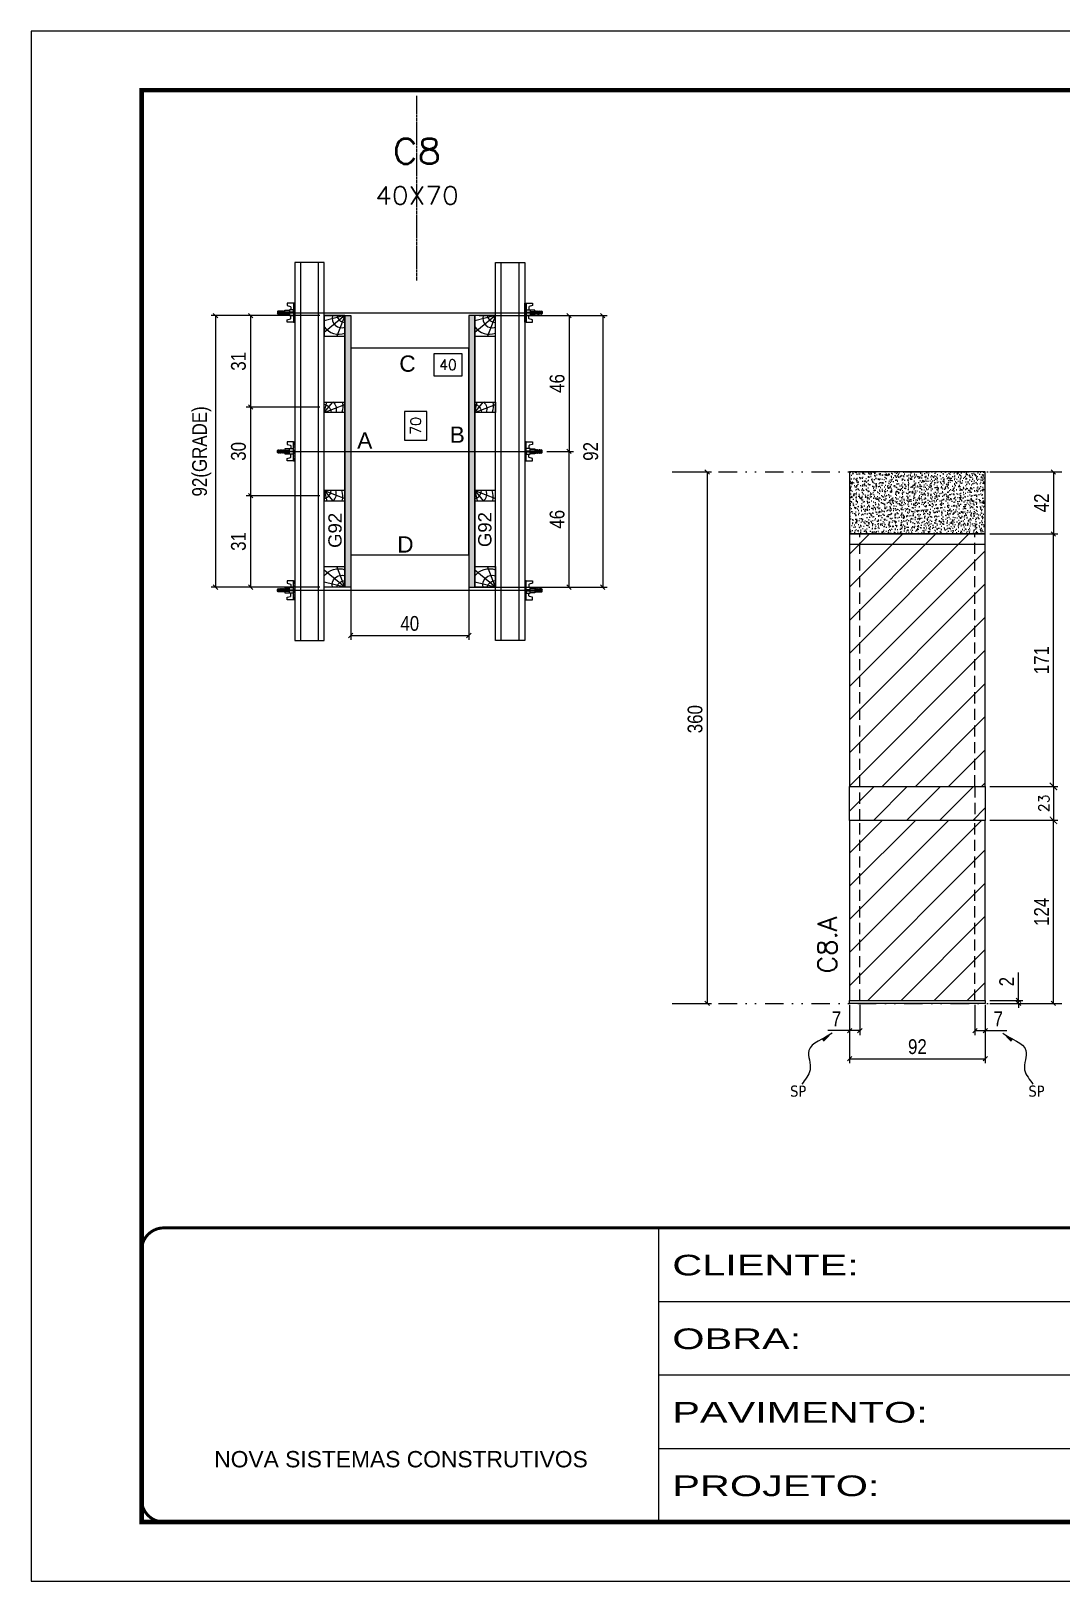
# Model space of a CAD drawing. Extents: x 2949 to 9203, y -16089 to 12527.
# Drawn here: x 7718 to 8416, y 4585 to 5635 of the extents above; entities that cross this region are included whole.
import ezdxf
from ezdxf.enums import TextEntityAlignment as Align

# ---------------------------------------------------------------- set-up
doc = ezdxf.new("R2010")
doc.units = 0
for name, pattern in [('CONTINUO', [0]), ('DASHED', [0.75, 0.5, -0.25]), ('DIVIDE2', [0.625, 0.25, -0.125, 0, -0.125, 0, -0.125]), ('HIDDEN', [0.375, 0.25, -0.125])]:
    doc.linetypes.add(name, pattern=pattern)
for name, color, linetype in [('CHAPA', 1, 'Continuous'), ('COTA', 241, 'Continuous'), ('cotas', 4, 'Continuous'), ('MEIO_PONT', 93, 'Continuous'), ('Nível', 160, 'Continuous'), ('Painéis', 200, 'Continuous'), ('SARR_2.2x7', 40, 'Continuous'), ('Sarrafo de Pressão', 42, 'HIDDEN'), ('texto', 7, 'Continuous'), ('Texto de Titulo', 7, 'Continuous'), ('Texto Qtd Sarr', 242, 'Continuous'), ('TEXTO_GERAL', 7, 'Continuous')]:
    doc.layers.add(name, color=color, linetype=linetype)
for name, color, linetype, lineweight in [('Folhas', 255, 'Continuous', 9), ('Hachura', 251, 'Continuous', 9), ('Madeira', 126, 'Continuous', 18), ('Perfil Metálico', 224, 'Continuous', 18), ('SARRAFO DE PRESSAO', 251, 'DASHED', 9), ('Texto Seção', 7, 'Continuous', 15)]:
    doc.layers.add(name, color=color, linetype=linetype, lineweight=lineweight)
doc.styles.add('ARIAL', font='arial.ttf')
doc.styles.add('COTA TECNICA', font='techl___.ttf', dxfattribs={"height": 10})
doc.styles.add('COTA TECNICA 2X', font='techl___.ttf', dxfattribs={"height": 10})
doc.styles.add('COTA TECNICA-50', font='techl___.ttf', dxfattribs={"height": 10})
doc.styles.add('REGUA-120', font='ROMANS.shx', dxfattribs={"height": 15})
doc.styles.add('ROMANS', font='romans.shx')
doc.styles.add('SANSSERIF', font='sas_____.pfb')
doc.styles.get("Standard").update_dxf_attribs({"font": 'arial.ttf'})
doc.styles.add('Tecnologia', font='')
doc.styles.get('Tecnologia').set_extended_font_data('Forgotten Futurist')
doc.dimstyles.new('COTA PAINEL-50', dxfattribs={"dimtxt": 10, "dimasz": 3, "dimexe": 3, "dimexo": 3, "dimgap": 3, "dimtad": 1, "dimdec": 1, "dimzin": 12, "dimdsep": 46, "dimtxsty": 'COTA TECNICA-50', "dimblk1": 'OBLIQUE', "dimblk2": 'OBLIQUE', "dimsah": 1, "dimcen": 0.9, "dimclrd": 4, "dimclre": 4, "dimclrt": 240, "dimadec": 1, "dimazin": 3, "dimtfac": 1, "dimtdec": 1, "dimtmove": 0, "dimatfit": 3, "dimfxl": 1, "dimtolj": 1, "dimtzin": 12, "dimarcsym": 0})
doc.dimstyles.new('Cota Paínel', dxfattribs={"dimtxt": 7, "dimasz": 5, "dimexe": 3, "dimexo": 3, "dimgap": 3, "dimtad": 1, "dimdec": 1, "dimzin": 12, "dimdsep": 46, "dimtxsty": 'ROMANS', "dimblk": 'ARCHTICK', "dimcen": 0, "dimclrd": 4, "dimclre": 4, "dimclrt": 1, "dimadec": 1, "dimazin": 3, "dimtfac": 1, "dimtdec": 1, "dimtmove": 0, "dimatfit": 3, "dimldrblk": 'OBLIQUE', "dimfxl": 1, "dimtolj": 1, "dimtzin": 12, "dimarcsym": 0})
doc.dimstyles.new('PAINEL', dxfattribs={"dimtxt": 10, "dimasz": 3, "dimexe": 3, "dimexo": 3, "dimgap": 3, "dimtad": 1, "dimdec": 1, "dimzin": 12, "dimdsep": 46, "dimtxsty": 'COTA TECNICA', "dimblk1": 'OBLIQUE', "dimblk2": 'OBLIQUE', "dimsah": 1, "dimcen": 0.9, "dimclrd": 4, "dimclre": 4, "dimclrt": 240, "dimadec": 1, "dimazin": 3, "dimtfac": 1, "dimtdec": 1, "dimtmove": 0, "dimatfit": 3, "dimfxl": 1, "dimtolj": 1, "dimtzin": 12, "dimarcsym": 0})
doc.dimstyles.new('SECAO PILAR', dxfattribs={"dimtxt": 10, "dimasz": 3, "dimexe": 3, "dimexo": 3, "dimgap": 3, "dimtad": 1, "dimdec": 1, "dimlfac": 0.5, "dimzin": 12, "dimdsep": 46, "dimtxsty": 'COTA TECNICA 2X', "dimblk1": 'OBLIQUE', "dimblk2": 'OBLIQUE', "dimsah": 1, "dimcen": 0.9, "dimclrd": 256, "dimclre": 256, "dimclrt": 256, "dimadec": 1, "dimazin": 3, "dimtfac": 1, "dimtdec": 1, "dimtmove": 0, "dimatfit": 3, "dimfxl": 1, "dimtolj": 1, "dimtzin": 12, "dimarcsym": 0})
doc.dimstyles.new('SECÇÃO 2', dxfattribs={"dimtxt": 7, "dimasz": 6, "dimexe": 0.18, "dimexo": 2, "dimgap": -4, "dimtad": 3, "dimdec": 1, "dimlfac": 0.5, "dimzin": 12, "dimdsep": 46, "dimtxsty": 'ROMANS', "dimblk": 'ARCHTICK', "dimcen": 0.09, "dimse1": 1, "dimse2": 1, "dimsd1": 1, "dimsd2": 1, "dimclrd": 180, "dimclre": 5, "dimclrt": 1, "dimadec": 0, "dimazin": 3, "dimtfac": 1, "dimtdec": 1, "dimtofl": 0, "dimtmove": 0, "dimatfit": 3, "dimldrblk": 'ARCHTICK', "dimfxl": 1, "dimtolj": 1, "dimtzin": 0, "dimarcsym": 0})
doc.dimstyles.get("Standard").update_dxf_attribs({"dimtxt": 0.18, "dimasz": 0.18, "dimexe": 0.18, "dimexo": 0.0625, "dimgap": 0.09, "dimtad": 0, "dimtih": 1, "dimtoh": 1, "dimdec": 4, "dimzin": 0, "dimdsep": 46, "dimtxsty": 'Standard', "dimcen": 0.09, "dimadec": 0, "dimazin": 0, "dimtfac": 1, "dimtdec": 4, "dimtofl": 0, "dimtmove": 0, "dimatfit": 3, "dimfxl": 1, "dimtolj": 1, "dimtzin": 0, "dimarcsym": 0})

# ---------------------------------------------------------------- blocks, each defined once
blk = doc.blocks.new('9999999999')
at = {"color": 30, "linetype": 'CONTINUO'}
for p, q in [((98564.6, 34230.2), (98564.6, 34429.4)), ((98564.6, 34379.6), (99584, 34379.6)), ((98564.6, 34329.8), (99488, 34329.8)), ((98564.6, 34280), (99488, 34280))]:
    blk.add_line(p, q, dxfattribs=at)
at = {"color": 30, "linetype": 'CONTINUO', "const_width": 2}
blk.add_lwpolyline([(99584, 34230.2), (99584, 34414.4, 0.414214), (99569, 34429.4), (98229, 34429.4, 0.414214), (98214, 34414.4), (98214, 34245.2, 0.414214), (98229, 34230.2), (99584, 34230.2)], format="xyb", dxfattribs=at)
at = {"layer": 'Folhas'}
blk.add_lwpolyline([(98139, 34190.2), (99624, 34190.2), (99624, 35240.2), (98139, 35240.2)], close=True, dxfattribs=at)
at = {"layer": 'Folhas', "color": 30, "const_width": 3}
blk.add_lwpolyline([(98214, 34230.2), (99584, 34230.2), (99584, 35200.2), (98214, 35200.2)], close=True, dxfattribs=at)
at = {"color": 7, "linetype": 'Continuous', "ltscale": 5, "style": 'ARIAL'}
blk.add_text('NOVA SISTEMAS CONSTRUTIVOS', height=11.059, dxfattribs=at).set_placement((98263.2, 34267.2))
at = {"layer": 'Folhas', "color": 7, "style": 'Tecnologia', "width": 1.5}
for s, p in [('CLIENTE:', (98573.7, 34397.2)), ('OBRA:', (98573.7, 34347.3)), ('PAVIMENTO:', (98573.7, 34297.5)), ('PROJETO:', (98573.7, 34247.7))]:
    blk.add_text(s, height=14, dxfattribs=at).set_placement(p)
blk = doc.blocks.new('*D1042')
at = {"layer": 'COTA', "color": 180, "lineweight": -2, "transparency": 16777216}
for p, q in [((7985.8, 5377.5), (7970.8, 5377.5)), ((7970.8, 5377.5), (7970.8, 5358.2)), ((7985.8, 5358.2), (7985.8, 5377.5)), ((7970.8, 5358.2), (7985.8, 5358.2))]:
    blk.add_line(p, q, dxfattribs=at)
at = {"layer": 'Defpoints', "color": 0, "transparency": 16777216}
for p in [(7934.3, 5420.5), (7934.3, 5280.5), (7989.8, 5280.5)]:
    blk.add_point(p, dxfattribs=at)
at = {"layer": 'COTA', "color": 1, "transparency": 16777216, "insert": (7978.3, 5367.8), "char_height": 7, "attachment_point": 5, "rotation": 90, "style": 'ROMANS'}
blk.add_mtext('\\A1;70', dxfattribs=at)
blk = doc.blocks.new('_ArchTick')
at = {"color": 0, "linetype": 'ByBlock', "const_width": 0.15}
blk.add_lwpolyline([(-0.5, -0.5), (0.5, 0.5)], dxfattribs=at)
blk = doc.blocks.new('_Oblique')
at = {"color": 0, "linetype": 'ByBlock', "lineweight": -2}
blk.add_line((-0.5, -0.5), (0.5, 0.5), dxfattribs=at)
blk = doc.blocks.new('*D1043')
at = {"layer": 'COTA', "lineweight": -2, "transparency": 16777216}
for p, q in [((8021.3, 5442.5), (8108.1, 5442.5)), ((8105.1, 5442.5), (8105.1, 5258.5)), ((8021.3, 5258.5), (8108.1, 5258.5))]:
    blk.add_line(p, q, dxfattribs=at)
at = {"layer": 'Defpoints', "color": 0, "transparency": 16777216}
for p in [(8018.3, 5442.5), (8018.3, 5258.5), (8105.1, 5258.5)]:
    blk.add_point(p, dxfattribs=at)
at = {"layer": 'COTA', "lineweight": -2, "transparency": 16777216, "xscale": 3, "yscale": 3, "zscale": 3}
for p, rotation in [((8105.1, 5442.5), 90), ((8105.1, 5258.5), 270)]:
    blk.add_blockref('_Oblique', p, dxfattribs=dict(at, rotation=rotation))
at = {"layer": 'COTA', "transparency": 16777216, "insert": (8097, 5350.5), "char_height": 10, "attachment_point": 5, "rotation": 90, "style": 'COTA TECNICA 2X'}
blk.add_mtext('\\A1;92', dxfattribs=at)
blk = doc.blocks.new('*D1044')
at = {"layer": 'COTA', "lineweight": -2, "transparency": 16777216}
for p, q in [((8055.3, 5442.5), (8085.3, 5442.5)), ((8082.3, 5442.5), (8082.3, 5350.5)), ((8067.1, 5350.5), (8085.3, 5350.5))]:
    blk.add_line(p, q, dxfattribs=at)
at = {"layer": 'Defpoints', "color": 0, "transparency": 16777216}
for p in [(8052.3, 5442.5), (8064.1, 5350.5), (8082.3, 5350.5)]:
    blk.add_point(p, dxfattribs=at)
at = {"layer": 'COTA', "lineweight": -2, "transparency": 16777216, "xscale": 3, "yscale": 3, "zscale": 3}
for p, rotation in [((8082.3, 5442.5), 90), ((8082.3, 5350.5), 270)]:
    blk.add_blockref('_Oblique', p, dxfattribs=dict(at, rotation=rotation))
at = {"layer": 'COTA', "transparency": 16777216, "insert": (8074.2, 5396.5), "char_height": 10, "attachment_point": 5, "rotation": 90, "style": 'COTA TECNICA 2X'}
blk.add_mtext('\\A1;46', dxfattribs=at)
blk = doc.blocks.new('*D1045')
at = {"layer": 'COTA', "lineweight": -2, "transparency": 16777216}
for p, q in [((8067.1, 5350.5), (8085.3, 5350.5)), ((8082.3, 5258.5), (8082.3, 5350.5)), ((8055.3, 5258.5), (8085.3, 5258.5))]:
    blk.add_line(p, q, dxfattribs=at)
at = {"layer": 'Defpoints', "color": 0, "transparency": 16777216}
for p in [(8064.1, 5350.5), (8082.3, 5350.5), (8052.3, 5258.5)]:
    blk.add_point(p, dxfattribs=at)
at = {"layer": 'COTA', "lineweight": -2, "transparency": 16777216, "xscale": 3, "yscale": 3, "zscale": 3}
for p, rotation in [((8082.3, 5350.5), 90), ((8082.3, 5258.5), 270)]:
    blk.add_blockref('_Oblique', p, dxfattribs=dict(at, rotation=rotation))
at = {"layer": 'COTA', "transparency": 16777216, "insert": (8074.2, 5304.5), "char_height": 10, "attachment_point": 5, "rotation": 90, "style": 'COTA TECNICA 2X'}
blk.add_mtext('\\A1;46', dxfattribs=at)
blk = doc.blocks.new('*D1027')
at = {"layer": 'COTA', "color": 180, "lineweight": -2, "transparency": 16777216}
for p, q in [((8009.8, 5416.7), (7990.5, 5416.7)), ((7990.5, 5416.7), (7990.5, 5401.7)), ((8009.8, 5401.7), (8009.8, 5416.7)), ((7990.5, 5401.7), (8009.8, 5401.7))]:
    blk.add_line(p, q, dxfattribs=at)
at = {"layer": 'Defpoints', "color": 0, "transparency": 16777216}
for p in [(7934.3, 5420.5), (8014.3, 5420.5), (8014.3, 5397.7)]:
    blk.add_point(p, dxfattribs=at)
at = {"layer": 'COTA', "color": 1, "transparency": 16777216, "insert": (8000.2, 5409.2), "char_height": 7, "attachment_point": 5, "style": 'ROMANS'}
blk.add_mtext('\\A1;40', dxfattribs=at)
blk = doc.blocks.new('titulo1')
at = {"layer": 'Defpoints', "color": 252, "linetype": 'HIDDEN', "ltscale": 2}
blk.add_line((0, 0), (0, 125), dxfattribs=at)
at = {"layer": 'Defpoints', "style": 'ROMANS', "oblique": 15}
blk.add_attdef('FOLHA', text='', height=10, dxfattribs=at).set_placement((0, 15.6), align=Align.MIDDLE_CENTER)
at = {"layer": 'Texto Qtd Sarr', "color": 3, "style": 'ROMANS', "oblique": 15}
for tag, height, p in [('TITULO', 17, (0, 71.4)), ('SEÇÃO', 12, (0, 41.5))]:
    blk.add_attdef(tag, text='', height=height, dxfattribs=at).set_placement(p, align=Align.MIDDLE_CENTER)
blk = doc.blocks.new('PONTALETE')
at = {"layer": 'Madeira'}
for q in [(2.71, 7), (7, 5.76), (7, 1.74)]:
    blk.add_line((0, 0), q, dxfattribs=at)
blk.add_lwpolyline([(0, 0), (7, 0), (7, 7), (0, 7)], close=True, dxfattribs=at)
for centre, radius, start, end in [((2.04, 0.06), 6.23, 37.2818, 109.0913), ((1.09, 0.9), 3.19, 343.603, 109.9847), ((-0.21, -0.78), 3.09, 14.6322, 86.0383)]:
    blk.add_arc(centre, radius, start, end, dxfattribs=at)
blk = doc.blocks.new('*D1028')
at = {"layer": 'COTA', "lineweight": -2, "transparency": 16777216}
for p, q in [((7913.3, 5442.5), (7839.6, 5442.5)), ((7842.6, 5442.5), (7842.6, 5258.5)), ((7913.3, 5258.5), (7839.6, 5258.5))]:
    blk.add_line(p, q, dxfattribs=at)
at = {"layer": 'Defpoints', "color": 0, "transparency": 16777216}
for p in [(7916.3, 5442.5), (7842.6, 5258.5), (7916.3, 5258.5)]:
    blk.add_point(p, dxfattribs=at)
at = {"layer": 'COTA', "lineweight": -2, "transparency": 16777216, "xscale": 3, "yscale": 3, "zscale": 3}
for p, rotation in [((7842.6, 5442.5), 90), ((7842.6, 5258.5), 270)]:
    blk.add_blockref('_Oblique', p, dxfattribs=dict(at, rotation=rotation))
at = {"layer": 'COTA', "transparency": 16777216, "insert": (7833.3, 5350.5), "char_height": 10, "attachment_point": 5, "rotation": 90, "style": 'COTA TECNICA 2X'}
blk.add_mtext('\\A1;92(GRADE)', dxfattribs=at)
blk = doc.blocks.new('MEIO PONTALETE')
at = {"layer": 'Madeira'}
for q in [(2.71, 7), (3.5, 2.88), (3.5, 0.87)]:
    blk.add_line((0, 0), q, dxfattribs=at)
blk.add_lwpolyline([(0, 0), (3.5, 0), (3.5, 7), (0, 7)], close=True, dxfattribs=at)
for centre, radius, start, end in [((2.04, 0.06), 6.23, 76.4499, 109.0913), ((1.09, 0.9), 3.19, 40.9063, 109.9847), ((-0.21, -0.78), 3.09, 14.6322, 86.0383)]:
    blk.add_arc(centre, radius, start, end, dxfattribs=at)
blk = doc.blocks.new('*D1029')
at = {"layer": 'COTA', "lineweight": -2, "transparency": 16777216}
for p, q in [((7913.3, 5320.5), (7863.4, 5320.5)), ((7866.4, 5320.5), (7866.4, 5258.5)), ((7913.3, 5258.5), (7863.4, 5258.5))]:
    blk.add_line(p, q, dxfattribs=at)
at = {"layer": 'Defpoints', "color": 0, "transparency": 16777216}
for p in [(7916.3, 5320.5), (7866.4, 5258.5), (7916.3, 5258.5)]:
    blk.add_point(p, dxfattribs=at)
at = {"layer": 'COTA', "lineweight": -2, "transparency": 16777216, "xscale": 3, "yscale": 3, "zscale": 3}
for p, rotation in [((7866.4, 5320.5), 90), ((7866.4, 5258.5), 270)]:
    blk.add_blockref('_Oblique', p, dxfattribs=dict(at, rotation=rotation))
at = {"layer": 'COTA', "transparency": 16777216, "insert": (7858.2, 5289.5), "char_height": 10, "attachment_point": 5, "rotation": 90, "style": 'COTA TECNICA 2X'}
blk.add_mtext('\\A1;31', dxfattribs=at)
blk = doc.blocks.new('C')
at = {"layer": 'Hachura', "color": 0}
for p, q in [((0, 3.22), (0, -3.22)), ((0.45, 3.22), (0, 3.22)), ((0.46, 3.16), (0, 3.16)), ((0.46, 3.05), (0, 3.05)), ((0.46, 2.88), (0, 2.88)), ((0, 2.75), (0, -1.16)), ((0.46, 2.65), (0, 2.65)), ((0.46, 2.23), (0, 2.23)), ((0.46, 1.51), (0, 1.51)), ((0.39, 0.49), (0.17, 0.49)), ((0.45, -3.23), (0.45, 3.22)), ((0.45, 3.22), (2.58, 3.22)), ((1.74, 0.97), (0.45, 0.97)), ((1.45, 0.1), (0.45, 0.1)), ((1.35, 1.94), (1.35, 0.96)), ((2.58, 2.39), (1.47, 2.09)), ((1.74, -0.97), (1.74, 0.97)), ((1.74, 0.97), (1.74, 0.84)), ((1.74, 0.97), (1.74, 0.84)), ((1.74, 0.84), (3.35, 0.84)), ((3.35, 0.45), (1.74, 0.45)), ((2.58, 3.22), (2.58, 2.39)), ((3.32, 0.84), (3.32, -0.84)), ((3.35, 0.84), (3.35, -0.84)), ((3.68, 0.45), (3.35, 0.45)), ((3.84, -0.52), (3.35, 0.45)), ((3.35, 0.06), (3.67, -0.57)), ((3.68, 0.45), (4.16, -0.52)), ((3.72, 0.5), (4.25, -0.57)), ((4.37, -0.55), (3.83, 0.53)), ((4.15, 0.45), (3.93, 0.45)), ((4.42, -0.52), (3.93, 0.45)), ((4.15, 0.45), (4.26, 0.45)), ((4.26, 0.45), (4.74, -0.52)), ((4.3, 0.5), (4.83, -0.57)), ((4.95, -0.55), (4.41, 0.53)), ((4.51, 0.45), (4.84, 0.45)), ((5, -0.52), (4.51, 0.45)), ((4.84, 0.45), (5.32, -0.52)), ((4.88, 0.5), (5.41, -0.57)), ((5.53, -0.55), (4.99, 0.53)), ((5.58, -0.52), (5.09, 0.45)), ((5.42, 0.45), (5.09, 0.45)), ((5.58, -0.52), (5.09, 0.45)), ((5.42, 0.45), (5.74, -0.19)), ((5.46, 0.5), (5.74, -0.07)), ((5.74, 0.19), (5.57, 0.53)), ((5.74, 0.32), (5.68, 0.45)), ((5.68, 0.45), (5.74, 0.45)), ((5.74, 0.45), (5.9, 0.29)), ((5.74, 0.45), (5.74, -0.52)), ((5.9, -0.36), (5.9, 0.29)), ((0.45, 0), (0, 0)), ((0.46, -1.52), (0, -1.52)), ((0.46, -2.23), (0, -2.23)), ((0.46, -2.65), (0, -2.65)), ((0.46, -2.88), (0, -2.88)), ((0.46, -3.05), (0, -3.05)), ((0.46, -3.16), (0, -3.16)), ((0, -3.22), (2.57, -3.22)), ((0.08, -0.48), (0.29, -0.48)), ((0.29, -0.48), (0.4, -0.48)), ((0.45, 0), (0.45, -0.97)), ((0.45, -0.16), (1.45, -0.16)), ((0.45, -0.65), (0.45, -0.32)), ((0.45, -3.23), (0.45, -0.65)), ((0.45, -0.97), (1.74, -0.97)), ((1.35, -1.94), (1.35, -0.97)), ((2.58, -2.39), (1.47, -2.1)), ((3.35, -0.32), (1.74, -0.32)), ((3.35, -0.84), (1.74, -0.84)), ((2.58, -3.23), (2.58, -2.39)), ((3.35, -0.07), (3.58, -0.52)), ((3.35, -0.52), (3.58, -0.52)), ((3.84, -0.52), (4.16, -0.52)), ((4.42, -0.52), (4.74, -0.52)), ((4.63, -0.52), (4.74, -0.52)), ((5, -0.52), (5.32, -0.52)), ((5.58, -0.52), (5.74, -0.52)), ((5.74, -0.52), (5.9, -0.36)), ((5.74, -0.52), (5.74, -0.52))]:
    blk.add_line(p, q, dxfattribs=at)
for centre, radius, start, end in [((1.52, 1.94), 0.161, 104.7436, 180), ((1.44, -0.03), 0.129, 272.695, 87.305), ((3.81, 0.39), 0.143, 25.5688, 154.4312), ((4.39, 0.39), 0.143, 25.5688, 154.4312), ((4.97, 0.39), 0.143, 25.5688, 154.4312), ((5.55, 0.39), 0.143, 25.5688, 154.4312), ((0.17, -0.37), 0.174, 221.744, 317.8592), ((1.52, -1.94), 0.161, 180, 255.2564), ((3.71, -0.4), 0.174, 222.1408, 318.256), ((4.29, -0.4), 0.174, 222.1408, 318.256), ((4.87, -0.4), 0.174, 222.1408, 318.256), ((5.45, -0.4), 0.174, 222.1408, 318.256), ((5.61, -0.4), 0.174, 317.8592, 318.256)]:
    blk.add_arc(centre, radius, start, end, dxfattribs=at)
blk = doc.blocks.new('*D1030')
at = {"layer": 'COTA', "lineweight": -2, "transparency": 16777216}
for p, q in [((7913.3, 5442.5), (7863.4, 5442.5)), ((7866.4, 5442.5), (7866.4, 5380.5)), ((7913.3, 5380.5), (7863.4, 5380.5))]:
    blk.add_line(p, q, dxfattribs=at)
at = {"layer": 'Defpoints', "color": 0, "transparency": 16777216}
for p in [(7916.3, 5442.5), (7866.4, 5380.5), (7916.3, 5380.5)]:
    blk.add_point(p, dxfattribs=at)
at = {"layer": 'COTA', "lineweight": -2, "transparency": 16777216, "xscale": 3, "yscale": 3, "zscale": 3}
for p, rotation in [((7866.4, 5442.5), 90), ((7866.4, 5380.5), 270)]:
    blk.add_blockref('_Oblique', p, dxfattribs=dict(at, rotation=rotation))
at = {"layer": 'COTA', "transparency": 16777216, "insert": (7858.2, 5411.5), "char_height": 10, "attachment_point": 5, "rotation": 90, "style": 'COTA TECNICA 2X'}
blk.add_mtext('\\A1;31', dxfattribs=at)
blk = doc.blocks.new('*D1031')
at = {"layer": 'COTA', "lineweight": -2, "transparency": 16777216}
for p, q in [((7913.3, 5380.5), (7863.4, 5380.5)), ((7866.4, 5380.5), (7866.4, 5320.5)), ((7913.3, 5320.5), (7863.4, 5320.5))]:
    blk.add_line(p, q, dxfattribs=at)
at = {"layer": 'Defpoints', "color": 0, "transparency": 16777216}
for p in [(7916.3, 5380.5), (7866.4, 5320.5), (7916.3, 5320.5)]:
    blk.add_point(p, dxfattribs=at)
at = {"layer": 'COTA', "lineweight": -2, "transparency": 16777216, "xscale": 3, "yscale": 3, "zscale": 3}
for p, rotation in [((7866.4, 5380.5), 90), ((7866.4, 5320.5), 270)]:
    blk.add_blockref('_Oblique', p, dxfattribs=dict(at, rotation=rotation))
at = {"layer": 'COTA', "transparency": 16777216, "insert": (7858.2, 5350.5), "char_height": 10, "attachment_point": 5, "rotation": 90, "style": 'COTA TECNICA 2X'}
blk.add_mtext('\\A1;30', dxfattribs=at)
blk = doc.blocks.new('*D1032')
at = {"layer": 'COTA', "lineweight": -2, "transparency": 16777216}
for p, q in [((7934.3, 5273.9), (7934.3, 5222.8)), ((8014.3, 5273.9), (8014.3, 5222.8)), ((7934.3, 5225.8), (8014.3, 5225.8))]:
    blk.add_line(p, q, dxfattribs=at)
at = {"layer": 'Defpoints', "color": 0, "transparency": 16777216}
for p in [(7934.3, 5276.9), (8014.3, 5276.9), (8014.3, 5225.8)]:
    blk.add_point(p, dxfattribs=at)
at = {"layer": 'COTA', "lineweight": -2, "transparency": 16777216, "xscale": 3, "yscale": 3, "zscale": 3, "rotation": 180}
blk.add_blockref('_Oblique', (7934.3, 5225.8), dxfattribs=at)
at = {"layer": 'COTA', "lineweight": -2, "transparency": 16777216, "xscale": 3, "yscale": 3, "zscale": 3}
blk.add_blockref('_Oblique', (8014.3, 5225.8), dxfattribs=at)
at = {"layer": 'COTA', "transparency": 16777216, "insert": (7974.3, 5233.9), "char_height": 10, "attachment_point": 5, "style": 'COTA TECNICA 2X'}
blk.add_mtext('\\A1;40', dxfattribs=at)
blk = doc.blocks.new('*D1054')
at = {"layer": 'cotas', "color": 4, "linetype": 'ByBlock', "lineweight": -2, "transparency": 16777216}
for p, q in [((8155.2, 5336.6), (8178.9, 5336.6)), ((8175.9, 5336.6), (8175.9, 4976.6)), ((8155.2, 4976.6), (8178.9, 4976.6))]:
    blk.add_line(p, q, dxfattribs=at)
at = {"layer": 'Defpoints', "color": 0, "linetype": 'ByBlock', "transparency": 16777216}
for p in [(8152.2, 5336.6), (8152.2, 4976.6), (8175.9, 4976.6)]:
    blk.add_point(p, dxfattribs=at)
at = {"layer": 'cotas', "color": 4, "linetype": 'ByBlock', "lineweight": -2, "transparency": 16777216, "xscale": 3, "yscale": 3, "zscale": 3}
for p, rotation in [((8175.9, 5336.6), 90), ((8175.9, 4976.6), 270)]:
    blk.add_blockref('_Oblique', p, dxfattribs=dict(at, rotation=rotation))
at = {"layer": 'cotas', "color": 240, "linetype": 'ByBlock', "transparency": 16777216, "insert": (8167.7, 5169.1), "char_height": 10, "attachment_point": 5, "rotation": 90, "style": 'COTA TECNICA'}
blk.add_mtext('\\A1;360', dxfattribs=at)
blk = doc.blocks.new('*D1033')
at = {"layer": 'COTA', "color": 4, "lineweight": -2, "transparency": 16777216}
for p, q in [((8272.4, 4975.6), (8272.4, 4936.1)), ((8364.4, 4975.6), (8364.4, 4936.1)), ((8272.4, 4939.1), (8364.4, 4939.1))]:
    blk.add_line(p, q, dxfattribs=at)
at = {"layer": 'Defpoints', "color": 0, "transparency": 16777216}
for p in [(8272.4, 4978.6), (8364.4, 4978.6), (8364.4, 4939.1)]:
    blk.add_point(p, dxfattribs=at)
at = {"layer": 'COTA', "color": 4, "lineweight": -2, "transparency": 16777216, "xscale": 3, "yscale": 3, "zscale": 3, "rotation": 180}
blk.add_blockref('_Oblique', (8272.4, 4939.1), dxfattribs=at)
at = {"layer": 'COTA', "color": 4, "lineweight": -2, "transparency": 16777216, "xscale": 3, "yscale": 3, "zscale": 3}
blk.add_blockref('_Oblique', (8364.4, 4939.1), dxfattribs=at)
at = {"layer": 'COTA', "color": 240, "transparency": 16777216, "insert": (8318.4, 4947.2), "char_height": 10, "attachment_point": 5, "style": 'COTA TECNICA'}
blk.add_mtext('\\A1;92', dxfattribs=at)
blk = doc.blocks.new('*D1034')
at = {"layer": 'COTA', "color": 4, "lineweight": -2, "transparency": 16777216}
for p, q in [((8367.4, 5100.6), (8413.6, 5100.6)), ((8410.6, 4976.6), (8410.6, 5100.6)), ((8367.4, 4976.6), (8413.6, 4976.6))]:
    blk.add_line(p, q, dxfattribs=at)
at = {"layer": 'Defpoints', "color": 0, "transparency": 16777216}
for p in [(8364.4, 5100.6), (8410.6, 5100.6), (8364.4, 4976.6)]:
    blk.add_point(p, dxfattribs=at)
at = {"layer": 'COTA', "color": 4, "lineweight": -2, "transparency": 16777216, "xscale": 3, "yscale": 3, "zscale": 3}
for p, rotation in [((8410.6, 5100.6), 90), ((8410.6, 4976.6), 270)]:
    blk.add_blockref('_Oblique', p, dxfattribs=dict(at, rotation=rotation))
at = {"layer": 'COTA', "color": 240, "transparency": 16777216, "insert": (8402.5, 5038.6), "char_height": 10, "attachment_point": 5, "rotation": 90, "style": 'COTA TECNICA-50'}
blk.add_mtext('\\A1;124', dxfattribs=at)
blk = doc.blocks.new('*D1035')
at = {"layer": 'COTA', "color": 4, "lineweight": -2, "transparency": 16777216}
for p, q in [((8386.9, 4978.6), (8386.9, 4997.4)), ((8367.4, 4978.6), (8389.9, 4978.6)), ((8386.9, 4976.6), (8386.9, 4978.6)), ((8367.4, 4976.6), (8389.9, 4976.6)), ((8386.9, 4976.6), (8386.9, 4973.6))]:
    blk.add_line(p, q, dxfattribs=at)
at = {"layer": 'Defpoints', "color": 0, "transparency": 16777216}
for p in [(8364.4, 4978.6), (8364.4, 4976.6), (8386.9, 4976.6)]:
    blk.add_point(p, dxfattribs=at)
at = {"layer": 'COTA', "color": 4, "lineweight": -2, "transparency": 16777216, "xscale": 3, "yscale": 3, "zscale": 3}
for p, rotation in [((8386.9, 4978.6), 270), ((8386.9, 4976.6), 90)]:
    blk.add_blockref('_Oblique', p, dxfattribs=dict(at, rotation=rotation))
at = {"layer": 'COTA', "color": 240, "transparency": 16777216, "insert": (8378.9, 4991.3), "char_height": 10, "attachment_point": 5, "rotation": 90, "style": 'COTA TECNICA-50'}
blk.add_mtext('\\A1;2', dxfattribs=at)
blk = doc.blocks.new('*D1036')
at = {"layer": 'COTA', "color": 4, "linetype": 'ByBlock', "lineweight": -2, "transparency": 16777216}
for p, q in [((8367.4, 5294.6), (8413.6, 5294.6)), ((8410.6, 5123.6), (8410.6, 5294.6)), ((8367.4, 5123.6), (8413.6, 5123.6))]:
    blk.add_line(p, q, dxfattribs=at)
at = {"layer": 'Defpoints', "color": 0, "linetype": 'ByBlock', "transparency": 16777216}
for p in [(8364.4, 5294.6), (8410.6, 5294.6), (8364.4, 5123.6)]:
    blk.add_point(p, dxfattribs=at)
at = {"layer": 'COTA', "color": 4, "linetype": 'ByBlock', "lineweight": -2, "transparency": 16777216, "xscale": 3, "yscale": 3, "zscale": 3}
for p, rotation in [((8410.6, 5294.6), 90), ((8410.6, 5123.6), 270)]:
    blk.add_blockref('_Oblique', p, dxfattribs=dict(at, rotation=rotation))
at = {"layer": 'COTA', "color": 240, "linetype": 'ByBlock', "transparency": 16777216, "insert": (8402.5, 5209.1), "char_height": 10, "attachment_point": 5, "rotation": 90, "style": 'COTA TECNICA'}
blk.add_mtext('\\A1;171', dxfattribs=at)
blk = doc.blocks.new('*D1037')
at = {"layer": 'COTA', "color": 4, "linetype": 'ByBlock', "lineweight": -2, "transparency": 16777216}
for p, q in [((8367.4, 5336.6), (8413.6, 5336.6)), ((8410.6, 5336.6), (8410.6, 5294.6)), ((8367.4, 5294.6), (8413.6, 5294.6))]:
    blk.add_line(p, q, dxfattribs=at)
at = {"layer": 'Defpoints', "color": 0, "linetype": 'ByBlock', "transparency": 16777216}
for p in [(8364.4, 5336.6), (8364.4, 5294.6), (8410.6, 5294.6)]:
    blk.add_point(p, dxfattribs=at)
at = {"layer": 'COTA', "color": 4, "linetype": 'ByBlock', "lineweight": -2, "transparency": 16777216, "xscale": 3, "yscale": 3, "zscale": 3}
for p, rotation in [((8410.6, 5336.6), 90), ((8410.6, 5294.6), 270)]:
    blk.add_blockref('_Oblique', p, dxfattribs=dict(at, rotation=rotation))
at = {"layer": 'COTA', "color": 240, "linetype": 'ByBlock', "transparency": 16777216, "insert": (8402.5, 5315.6), "char_height": 10, "attachment_point": 5, "rotation": 90, "style": 'COTA TECNICA'}
blk.add_mtext('\\A1;42', dxfattribs=at)
blk = doc.blocks.new('*D1021')
at = {"layer": 'COTA', "color": 4, "lineweight": -2, "transparency": 16777216}
for p, q in [((8272.4, 4973.6), (8272.4, 4955.1)), ((8279.4, 4975.6), (8279.4, 4955.1)), ((8272.4, 4958.1), (8257.6, 4958.1)), ((8279.4, 4958.1), (8272.4, 4958.1))]:
    blk.add_line(p, q, dxfattribs=at)
at = {"layer": 'Defpoints', "color": 0, "transparency": 16777216}
for p in [(8279.4, 4978.6), (8272.4, 4976.6), (8272.4, 4958.1)]:
    blk.add_point(p, dxfattribs=at)
at = {"layer": 'COTA', "color": 4, "lineweight": -2, "transparency": 16777216, "xscale": 3, "yscale": 3, "zscale": 3, "rotation": 180}
blk.add_blockref('_Oblique', (8272.4, 4958.1), dxfattribs=at)
at = {"layer": 'COTA', "color": 4, "lineweight": -2, "transparency": 16777216, "xscale": 3, "yscale": 3, "zscale": 3}
blk.add_blockref('_Oblique', (8279.4, 4958.1), dxfattribs=at)
at = {"layer": 'COTA', "color": 240, "transparency": 16777216, "insert": (8263.5, 4966.1), "char_height": 10, "attachment_point": 5, "style": 'COTA TECNICA-50'}
blk.add_mtext('\\A1;7', dxfattribs=at)
blk = doc.blocks.new('*D1022')
at = {"layer": 'COTA', "color": 4, "lineweight": -2, "transparency": 16777216}
for p, q in [((8357.4, 4975.6), (8357.4, 4955.1)), ((8364.4, 4973.6), (8364.4, 4955.1)), ((8357.4, 4958.1), (8364.4, 4958.1)), ((8364.4, 4958.1), (8379.1, 4958.1))]:
    blk.add_line(p, q, dxfattribs=at)
at = {"layer": 'Defpoints', "color": 0, "transparency": 16777216}
for p in [(8357.4, 4978.6), (8364.4, 4976.6), (8364.4, 4958.1)]:
    blk.add_point(p, dxfattribs=at)
at = {"layer": 'COTA', "color": 4, "lineweight": -2, "transparency": 16777216, "xscale": 3, "yscale": 3, "zscale": 3, "rotation": 180}
blk.add_blockref('_Oblique', (8357.4, 4958.1), dxfattribs=at)
at = {"layer": 'COTA', "color": 4, "lineweight": -2, "transparency": 16777216, "xscale": 3, "yscale": 3, "zscale": 3}
blk.add_blockref('_Oblique', (8364.4, 4958.1), dxfattribs=at)
at = {"layer": 'COTA', "color": 240, "transparency": 16777216, "insert": (8373.2, 4966.1), "char_height": 10, "attachment_point": 5, "style": 'COTA TECNICA-50'}
blk.add_mtext('\\A1;7', dxfattribs=at)
blk = doc.blocks.new('*D1025')
at = {"layer": 'COTA', "color": 4, "lineweight": -2, "transparency": 16777216}
for p, q in [((8367.4, 5123.6), (8413.6, 5123.6)), ((8410.6, 5123.6), (8410.6, 5100.6)), ((8367.4, 5100.6), (8413.6, 5100.6))]:
    blk.add_line(p, q, dxfattribs=at)
at = {"layer": 'Defpoints', "color": 0, "transparency": 16777216}
for p in [(8364.4, 5123.6), (8364.4, 5100.6), (8410.6, 5100.6)]:
    blk.add_point(p, dxfattribs=at)
at = {"layer": 'COTA', "color": 4, "lineweight": -2, "transparency": 16777216, "xscale": 5, "yscale": 5, "zscale": 5}
for p, rotation in [((8410.6, 5123.6), 90), ((8410.6, 5100.6), 270)]:
    blk.add_blockref('_ArchTick', p, dxfattribs=dict(at, rotation=rotation))
at = {"layer": 'COTA', "color": 1, "transparency": 16777216, "insert": (8404.1, 5112.1), "char_height": 7, "attachment_point": 5, "rotation": 90, "style": 'ROMANS'}
blk.add_mtext('\\A1;23', dxfattribs=at)

msp = doc.modelspace()

# ---------------------------------------------------------------- hatches: boundary and pattern name
at = {"layer": 'COTA', "linetype": 'ByBlock'}
h = msp.add_hatch(dxfattribs=at)
h.set_pattern_fill('AR-CONC', color=256, scale=0.03)
h.set_pattern_definition([(50, (-121303.4665, -20393.3203), (5.46554007, -0.47817257), [0.5715, -6.2865]), (355, (-121303.4665, -20393.3203), (-1.05730264, 5.73170536), [0.4572, -5.02921753]), (100.4514447, (-121303.011, -20393.36), (4.40823741, 5.25353256), [0.48570026, -5.34270734]), (46.1842, (-121303.4665, -20391.796), (8.13237123, -1.26126984), [0.85725, -9.42975]), (96.6355576, (-121302.789, -20391.9014), (7.122124, 7.42278374), [0.7285507, -8.01406824]), (351.184151, (-121303.4665, -20391.796), (7.122124, 7.42278374), [0.685799, -7.54379196]), (21, (-121302.7045, -20392.1773), (4.54843174, -3.06795595), [0.5715, -6.2865]), (326, (-121302.7045, -20392.1773), (1.85406085, 5.52563898), [0.4572, -5.0292]), (71.451445, (-121302.3255, -20392.433), (6.40249258, 2.45768307), [0.48570026, -5.34269813]), (37.5, (-121303.4665, -20393.3203), (0.092658098, 2.536651166), [0, -4.96824, 0, -5.1054, 0, -5.04825]), (7.5, (-121303.4665, -20393.3203), (2.004589875, 3.005417245), [0, -2.91084, 0, -4.85394, 0, -1.92405]), (327.5, (-121305.1658, -20393.3203), (4.067717855, -0.17186232), [0, -1.905, 0, -5.9436, 0, -7.8867]), (317.5, (-121305.9278, -20393.3203), (4.44387544, 0.76279473), [0, -2.4765, 0, -3.94716, 0, -5.6007])])
h.paths.add_polyline_path([(8364.36, 5294.57), (8364.36, 5336.57), (8272.36, 5336.57), (8272.36, 5294.57)])
at = {"layer": 'Hachura'}
h = msp.add_hatch(color=256, dxfattribs=at)
h.dxf.hatch_style = 1
h.paths.add_polyline_path([(7934.33, 5258.46), (7930.33, 5258.46), (7930.33, 5442.46), (7934.33, 5442.46)])
h = msp.add_hatch(color=256, dxfattribs=at)
h.dxf.hatch_style = 1
h.paths.add_polyline_path([(7934.33, 5258.46), (7930.33, 5258.46), (7930.33, 5442.46), (7934.33, 5442.46)])
h = msp.add_hatch(color=256, dxfattribs=at)
h.dxf.hatch_style = 1
h.paths.add_polyline_path([(8014.33, 5258.46), (8018.33, 5258.46), (8018.33, 5442.46), (8014.33, 5442.46)])
h = msp.add_hatch(color=256, dxfattribs=at)
h.dxf.hatch_style = 1
h.paths.add_polyline_path([(8014.33, 5258.46), (8018.33, 5258.46), (8018.33, 5442.46), (8014.33, 5442.46)])
at = {"layer": 'Hachura', "linetype": 'ByBlock'}
h = msp.add_hatch(dxfattribs=at)
h.set_pattern_fill('ANSI31', color=256, scale=5)
h.set_pattern_definition([(45, (-121303.467, -20393.32), (-11.2253202, 11.2253202), [])])
h.paths.add_polyline_path([(8364.36, 5294.57), (8272.36, 5294.57), (8272.36, 5123.57), (8364.36, 5123.57)])
at = {"layer": 'Hachura'}
h = msp.add_hatch(dxfattribs=at)
h.set_pattern_fill('ANSI31', color=256, scale=5)
h.paths.add_polyline_path([(8364.36, 5123.57), (8272.36, 5123.57), (8272.36, 5100.57), (8364.36, 5100.57)])
at = {"layer": 'Hachura', "linetype": 'ByBlock'}
h = msp.add_hatch(dxfattribs=at)
h.set_pattern_fill('ANSI31', color=256, scale=5)
h.set_pattern_definition([(45, (-121303.467, -20416.32), (-11.2253202, 11.2253202), [])])
h.paths.add_polyline_path([(8364.36, 5100.57), (8272.36, 5100.57), (8272.36, 4978.57), (8364.36, 4978.57)])

# ---------------------------------------------------------------- linework, layer by layer
at = {"layer": 'CHAPA'}
for points in [[(7934.33, 5258.46), (7930.33, 5258.46), (7930.33, 5442.46), (7934.33, 5442.46)], [(7934.33, 5258.46), (7930.33, 5258.46), (7930.33, 5442.46), (7934.33, 5442.46)], [(8014.33, 5258.46), (8018.33, 5258.46), (8018.33, 5442.46), (8014.33, 5442.46)], [(8014.33, 5258.46), (8018.33, 5258.46), (8018.33, 5442.46), (8014.33, 5442.46)]]:
    msp.add_lwpolyline(points, close=True, dxfattribs=at)
at = {"layer": 'COTA', "linetype": 'ByBlock'}
msp.add_lwpolyline([(8272.36, 5294.57), (8364.36, 5294.57), (8364.36, 5336.57), (8272.36, 5336.57)], close=True, dxfattribs=at)
at = {"layer": 'Hachura'}
for p, q in [((7885.53, 5444.46), (8059.33, 5444.47)), ((7885.53, 5350.46), (8059.33, 5350.45)), ((7885.53, 5256.46), (8059.33, 5256.45))]:
    msp.add_line(p, q, dxfattribs=at)
at = {"layer": 'Madeira'}
for points in [[(7930.33, 5258.46), (7916.33, 5258.46), (7916.33, 5442.46), (7930.33, 5442.46)], [(8018.33, 5258.46), (8032.33, 5258.46), (8032.33, 5442.46), (8018.33, 5442.46)]]:
    msp.add_lwpolyline(points, close=True, dxfattribs=at)
at = {"layer": 'Nível', "color": 4, "linetype": 'DIVIDE2', "ltscale": 50}
for p, q in [((8152.19, 5336.57), (9162.53, 5336.57)), ((8152.19, 4976.57), (9162.53, 4976.57))]:
    msp.add_line(p, q, dxfattribs=at)
at = {"layer": 'Painéis'}
for p, q in [((8364.36, 5294.57), (8272.36, 5294.57)), ((8272.36, 5100.57), (8272.36, 5123.57)), ((8364.36, 5123.57), (8364.36, 5100.57))]:
    msp.add_line(p, q, dxfattribs=at)
for points in [[(8014.33, 5420.46), (7934.33, 5420.46), (7934.33, 5280.46), (8014.33, 5280.46)], [(8272.36, 5123.57), (8364.36, 5123.57), (8364.36, 5294.57), (8272.36, 5294.57)], [(8272.36, 4978.57), (8364.36, 4978.57), (8364.36, 5100.57), (8272.36, 5100.57)], [(8272.36, 4978.57), (8364.36, 4978.57), (8364.36, 4976.57), (8272.36, 4976.57)]]:
    msp.add_lwpolyline(points, close=True, dxfattribs=at)
at = {"layer": 'Perfil Metálico'}
for points in [[(7896.33, 5222.46), (7916.33, 5222.46), (7916.33, 5478.46), (7896.33, 5478.46)], [(7912.33, 5478.46), (7900.33, 5478.46), (7900.33, 5222.46), (7912.33, 5222.46)], [(8052.33, 5222.46), (8032.33, 5222.46), (8032.33, 5478.46), (8052.33, 5478.46)], [(8036.33, 5478.46), (8048.33, 5478.46), (8048.33, 5222.46), (8036.33, 5222.46)]]:
    msp.add_lwpolyline(points, close=True, dxfattribs=at)
at = {"layer": 'SARR_2.2x7'}
msp.add_line((8272.36, 5287.57), (8364.36, 5287.57), dxfattribs=at)
at = {"layer": 'Sarrafo de Pressão', "ltscale": 30}
for p, q in [((8279.36, 5123.57), (8279.36, 5294.57)), ((8357.36, 5123.57), (8357.36, 5294.57)), ((8279.36, 5100.57), (8279.36, 5123.57)), ((8357.36, 5123.57), (8357.36, 5100.57)), ((8279.36, 4978.57), (8279.36, 5100.57)), ((8357.36, 4978.57), (8357.36, 5100.57))]:
    msp.add_line(p, q, dxfattribs=at)

# ---------------------------------------------------------------- block references
at = {"layer": 'Hachura', "linetype": 'Continuous', "yscale": 2, "zscale": 2, "rotation": 180}
for p, xscale in [((7896.33, 5444.46), 2), ((8052.33, 5444.46), -2)]:
    msp.add_blockref('C', p, dxfattribs=dict(at, xscale=xscale))
at = {"layer": 'Hachura', "linetype": 'Continuous', "yscale": 2, "zscale": 2}
for p, xscale in [((7896.33, 5350.46), -2), ((8052.33, 5350.46), 2), ((7896.33, 5256.46), -2), ((8052.33, 5256.46), 2)]:
    msp.add_blockref('C', p, dxfattribs=dict(at, xscale=xscale))
at = {"layer": 'MEIO_PONT'}
for name, p, xscale, yscale, zscale, rotation in [('PONTALETE', (7930.33, 5442.46), 2, 2, 2, 180), ('PONTALETE', (8032.33, 5442.46), 2, 2, 2, 180), ('MEIO PONTALETE', (7916.33, 5376.96), -1.999999997962732, 1.999999997962732, 1.999999997962732, 270), ('MEIO PONTALETE', (8018.33, 5376.96), -1.999999997962732, 1.999999997962732, 1.999999997962732, 270), ('MEIO PONTALETE', (7916.33, 5323.96), 1.999999997962732, 1.999999997962732, 1.999999997962732, 270), ('MEIO PONTALETE', (8018.33, 5323.96), 1.999999997962732, 1.999999997962732, 1.999999997962732, 270)]:
    msp.add_blockref(name, p, dxfattribs=dict(at, xscale=xscale, yscale=yscale, zscale=zscale, rotation=rotation))
at = {"layer": 'MEIO_PONT', "xscale": -2, "yscale": 2, "zscale": 2}
for p in [(7930.33, 5258.46), (8032.33, 5258.46)]:
    msp.add_blockref('PONTALETE', p, dxfattribs=at)
at = {"layer": 'SARRAFO DE PRESSAO', "color": 6, "linetype": 'ByBlock'}
msp.add_blockref('9999999999', (-90421.44, -29604.92), dxfattribs=at)
at = {"layer": 'Texto Seção'}
ref = msp.add_blockref('titulo1', (7979.17, 5466.34), dxfattribs=at)
ref.add_attrib('TITULO', 'C8', dxfattribs={"layer": 'Texto de Titulo', "color": 7, "height": 17, "style": 'ROMANS', "width": 1.1}).set_placement((7979.17, 5553.84), align=Align.MIDDLE_CENTER)
ref.add_attrib('SEÇÃO', '40X70', dxfattribs={"layer": 'Texto de Titulo', "color": 7, "height": 12, "style": 'ROMANS', "width": 1.1}).set_placement((7979.17, 5523.84), align=Align.MIDDLE_CENTER)

# ---------------------------------------------------------------- texts
at = {"layer": 'texto', "color": 0, "char_height": 7.5, "attachment_point": 5}
for insert in [(8237.59, 4917.08), (8399.14, 4917.08)]:
    msp.add_mtext('{\\fTahoma|b0|i0|c0|p34;\\C4;SP}', dxfattribs=dict(at, insert=insert))
at = {"layer": 'Texto Seção', "insert": (8263.82, 4997.03), "char_height": 13, "width": 285.3299, "attachment_point": 7, "rotation": 90, "style": 'REGUA-120'}
msp.add_mtext('C8.A', dxfattribs=at)
at = {"layer": 'TEXTO_GERAL', "style": 'ARIAL'}
for s, p in [('C', (7972.74, 5409.96)), ('B', (8006.5, 5361.82)), ('A', (7943.79, 5357.91)), ('D', (7971.33, 5287.46))]:
    msp.add_text(s, height=11, dxfattribs=at).set_placement(p, align=Align.MIDDLE_CENTER)
at = {"layer": 'TEXTO_GERAL', "color": 0, "linetype": 'Continuous', "style": 'SANSSERIF'}
for p in [(7923.6, 5285.13), (8025.16, 5285.67)]:
    msp.add_text('G92', height=9, rotation=90, dxfattribs=at).set_placement(p, align=Align.MIDDLE_LEFT)

# ---------------------------------------------------------------- dimensions: what is measured, and where the dimension line sits
at = {"layer": 'COTA'}
dim = msp.add_linear_dim(base=(7842.55, 5258.46), p1=(7916.33, 5442.46), p2=(7916.33, 5258.46), angle=270, text='<>(GRADE)', dimstyle='SECAO PILAR', dxfattribs=at)
dim.commit()
dim.dimension.update_dxf_attribs({"geometry": '*D1028', "text_midpoint": (7833.33, 5350.46)})
for base, p1, p2, angle, dimstyle, picture, middle in [((7866.39, 5380.46), (7916.33, 5442.46), (7916.33, 5380.46), 270, 'SECAO PILAR', '*D1030', (7858.17, 5411.46)), ((8105.1, 5258.46), (8018.33, 5442.46), (8018.33, 5258.46), 270, 'SECAO PILAR', '*D1043', (8097.02, 5350.46)), ((8082.33, 5350.46), (8052.33, 5442.46), (8064.13, 5350.46), 270, 'SECAO PILAR', '*D1044', (8074.23, 5396.46)), ((7866.39, 5320.46), (7916.33, 5380.46), (7916.33, 5320.46), 270, 'SECAO PILAR', '*D1031', (7858.17, 5350.46)), ((8082.33, 5350.46), (8052.33, 5258.46), (8064.13, 5350.46), 90, 'SECAO PILAR', '*D1045', (8074.23, 5304.46)), ((7866.39, 5258.46), (7916.33, 5320.46), (7916.33, 5258.46), 270, 'SECAO PILAR', '*D1029', (7858.17, 5289.46)), ((8410.6, 5100.57), (8364.36, 5123.57), (8364.36, 5100.57), 90, 'Cota Paínel', '*D1025', (8404.1, 5112.07)), ((8410.6, 5100.57), (8364.36, 4976.57), (8364.36, 5100.57), 90, 'COTA PAINEL-50', '*D1034', (8402.53, 5038.57)), ((8272.36, 4958.06), (8279.36, 4978.57), (8272.36, 4976.57), 180, 'COTA PAINEL-50', '*D1021', (8263.5, 4966.13))]:
    dim = msp.add_linear_dim(base=base, p1=p1, p2=p2, angle=angle, dimstyle=dimstyle, dxfattribs=at)
    dim.commit()
    dim.dimension.update_dxf_attribs({"geometry": picture, "text_midpoint": middle})
for base, p1, p2, angle, dimstyle, picture, middle in [((7989.84, 5280.46), (7934.33, 5420.46), (7934.33, 5280.46), 270, 'SECÇÃO 2', '*D1042', (7989.84, 5367.83)), ((8386.89, 4976.57), (8364.36, 4978.57), (8364.36, 4976.57), 90, 'COTA PAINEL-50', '*D1035', (8386.89, 4991.31))]:
    dim = msp.add_linear_dim(base=base, p1=p1, p2=p2, angle=angle, dimstyle=dimstyle, dxfattribs=at)
    dim.commit()
    dim.dimension.update_dxf_attribs({"geometry": picture, "text_midpoint": middle, "dimtype": 160})
dim = msp.add_linear_dim(base=(8014.33, 5397.67), p1=(7934.33, 5420.46), p2=(8014.33, 5420.46), dimstyle='SECÇÃO 2', dxfattribs=at)
dim.commit()
dim.dimension.update_dxf_attribs({"geometry": '*D1027', "text_midpoint": (8000.16, 5397.67), "dimtype": 160})
at = {"layer": 'COTA', "linetype": 'ByBlock'}
dim = msp.add_linear_dim(base=(8410.6, 5294.57), p1=(8364.36, 5336.57), p2=(8364.36, 5294.57), angle=90, dimstyle='PAINEL', dxfattribs=at)
dim.commit()
dim.dimension.update_dxf_attribs({"geometry": '*D1037', "text_midpoint": (8402.53, 5315.57)})
dim = msp.add_linear_dim(base=(8410.6, 5294.57), p1=(8364.36, 5123.57), p2=(8364.36, 5294.57), angle=90, dimstyle='PAINEL', override={"dimtmove": 1}, dxfattribs=at)
dim.commit()
dim.dimension.update_dxf_attribs({"geometry": '*D1036', "text_midpoint": (8402.53, 5209.07)})
at = {"layer": 'COTA'}
for base, p1, p2, dimstyle, picture, middle in [((8014.33, 5225.82), (7934.33, 5276.86), (8014.33, 5276.86), 'SECAO PILAR', '*D1032', (7974.33, 5233.93)), ((8364.36, 4958.06), (8357.36, 4978.57), (8364.36, 4976.57), 'COTA PAINEL-50', '*D1022', (8373.23, 4966.13))]:
    dim = msp.add_linear_dim(base=base, p1=p1, p2=p2, dimstyle=dimstyle, dxfattribs=at)
    dim.commit()
    dim.dimension.update_dxf_attribs({"geometry": picture, "text_midpoint": middle})
dim = msp.add_linear_dim(base=(8364.36, 4939.11), p1=(8272.36, 4978.57), p2=(8364.36, 4978.57), dimstyle='PAINEL', override={"dimarcsym": 2}, dxfattribs=at)
dim.commit()
dim.dimension.update_dxf_attribs({"geometry": '*D1033', "text_midpoint": (8318.36, 4947.2)})
at = {"layer": 'cotas', "linetype": 'ByBlock'}
dim = msp.add_linear_dim(base=(8175.91, 4976.57), p1=(8152.19, 5336.57), p2=(8152.19, 4976.57), angle=90, dimstyle='PAINEL', dxfattribs=at)
dim.commit()
dim.dimension.update_dxf_attribs({"geometry": '*D1054', "text_midpoint": (8175.91, 5169.1), "dimtype": 160})

# ---------------------------------------------------------------- leaders
at = {"layer": 'COTA', "path_type": 1}
for points in [[(8260.53, 4956.39), (8244.75, 4944.55), (8245.67, 4931.55), (8240.12, 4921.76)], [(8376.19, 4956.39), (8391.98, 4944.55), (8391.05, 4931.55), (8396.6, 4921.76)]]:
    msp.add_leader(points, dimstyle='Standard', override={"dimasz": 8}, dxfattribs=at)

doc.saveas('drawing.dxf')
